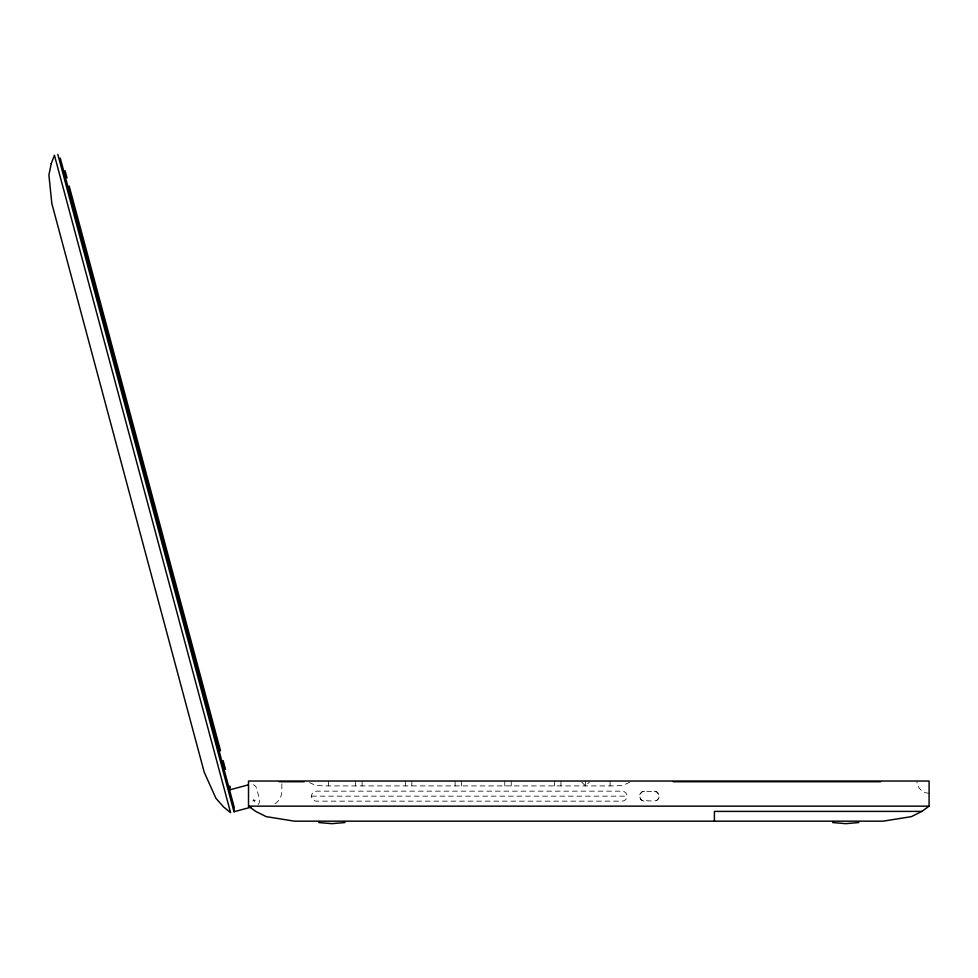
<?xml version="1.0" encoding="UTF-8"?>
<svg xmlns="http://www.w3.org/2000/svg" width="978" height="978" viewBox="0 0 978 978"><rect width="100%" height="100%" fill="white"/><g stroke="black" fill="none" stroke-linecap="round" stroke-linejoin="round"><path stroke-width="0.73" stroke-dasharray="4.89 3.67" d="M581.617 782.009L585.516 785.909L589.428 782.009M629.832 782.29L623.01 785.261L615.675 785.909L322.85 785.909L315.515 785.261L308.693 782.29M252.74 800.933L255.441 800.212M644.588 791.153L642.081 791.825L639.759 794.857L640.26 798.659L642.081 800.481L654.123 801.153L656.629 800.481L658.463 798.659L658.964 794.857L656.629 791.825L644.588 791.153A5 5 0 0 0 639.588 796.153A5 5 0 0 0 644.588 801.153M311.505 796.153L627.02 796.153A5 5 0 0 0 622.02 791.153L316.505 791.153A5 5 0 0 0 311.505 796.153A5 5 0 0 0 316.505 801.153L622.02 801.153A5 5 0 0 0 627.02 796.153M929.1 793.244C922.56 793.28 916.838 787.571 916.887 781.031M253.73 799.222L254.451 801.923M610.089 781.031L610.089 785.909M585.516 781.031L585.516 785.909M560.944 781.031L560.944 785.909M554.514 781.031L554.514 785.909M511.237 781.031L511.237 785.909M504.795 781.031L504.795 785.909M461.518 781.031L461.518 785.909M455.088 781.031L455.088 785.909M411.811 781.031L411.811 785.909M405.369 781.031L405.369 785.909M362.092 781.031L362.092 785.909M355.662 781.031L355.662 785.909M328.437 781.031L328.437 785.909M281.835 783.916L281.835 791.153A15.086 15.086 0 0 1 273.363 804.711M654.123 791.153A5 5 0 0 1 659.135 796.153A5 5 0 0 1 654.123 801.153M258.045 804.527A5.587 5.587 0 0 0 259.488 799.124L256.615 788.427A5.587 5.587 0 0 0 251.224 784.283"/><path stroke-width="1.47" d="M251.224 807.119L233.962 811.752L234.219 807.339L60.245 158.033M229.39 789.307L230.38 787.596L230.013 786.251L228.669 786.605M921.887 811.398L929.1 806.153L929.1 781.031L248.51 781.031L248.51 806.153L255.71 811.398L266.187 816.63L294.439 821.165L883.171 821.165L911.423 816.63L921.887 811.398L714.405 811.398L714.405 821.165M229.549 789.894L248.339 784.857M344.989 822.547L331.872 823.659L318.767 822.547M858.843 822.547L845.725 823.659L832.62 822.547M279.219 781.728L304.354 781.728M673.267 781.728L880.591 781.728M248.51 806.153L929.1 806.153M65.074 170.673L67.017 177.923M69.181 186.016L220.527 750.835M223.143 760.603L225.49 769.368M57.812 154.341L233.962 811.752M51.247 163.571L48.9 175.038L51.834 203.497L204.206 772.168L215.906 798.28L223.669 807.046L230.588 812.657L54.438 155.245L51.247 163.571"/></g></svg>
